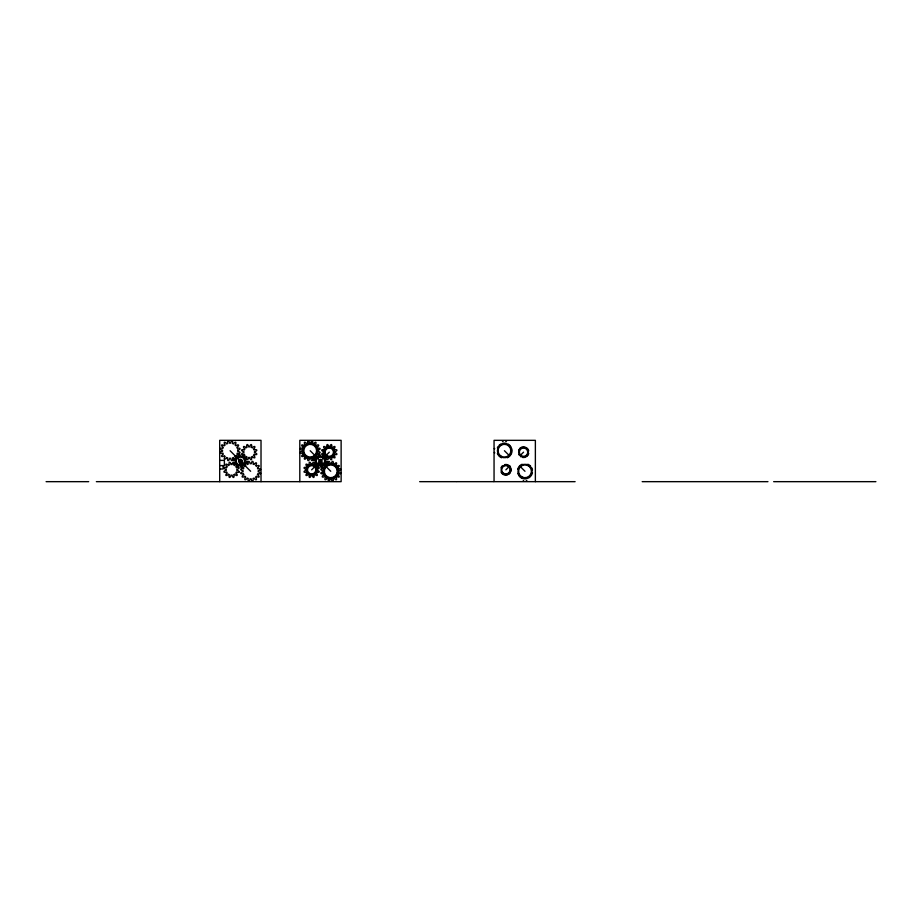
<?xml version="1.0" encoding="UTF-8"?>
<svg xmlns="http://www.w3.org/2000/svg" width="922" height="922" viewBox="0 0 922 922"><rect width="100%" height="100%" fill="white"/><g stroke="black" fill="none" stroke-linecap="round" stroke-linejoin="round"><path stroke-width="1.38" d="M338.316 471.88A3.596 3.596 0 0 1 340.714 473.009L340.679 473.217M311.648 469.828L329.304 452.172M505.878 469.828L509.808 465.898M520.596 455.111L523.546 452.172M307.833 443.505A3.596 3.596 0 0 1 307.948 440.854L308.49 440.751A3.596 3.596 0 0 1 309.608 443.148M331.309 478.852A3.596 3.596 0 0 0 332.439 481.261L332.969 481.146A3.596 3.596 0 0 0 333.096 478.495M526.739 481.249L527.211 481.146A10.119 10.119 0 0 1 526.681 481.261A3.596 3.596 0 0 1 526.232 480.754M502.721 440.751L502.26 440.843A10.119 10.119 0 0 1 502.721 440.751A3.596 3.596 0 0 1 503.17 441.258M332.439 481.261L332.508 481.249A10.119 10.119 0 0 0 332.969 481.146M219.701 460.401L224.38 460.401L224.38 465.598L219.701 465.598M238.568 461L242.152 461A1.786 1.786 0 0 1 239.466 462.544A1.786 1.786 0 0 1 239.466 459.456A1.786 1.786 0 0 1 242.152 461M219.701 469.01L223.112 469.01L223.112 465.598M46.1 481.664L88.696 481.664M96.361 481.664L341.128 481.664L341.128 440.336L299.811 440.336L299.811 481.664M419.66 481.664L456.459 481.664M456.932 481.664L493.731 481.664M575.109 481.664L494.054 481.664L494.054 440.336L535.371 440.336L535.371 481.664M642.185 481.664L767.957 481.664M773.662 481.664L875.9 481.664M506.132 440.751L506.674 440.854A10.119 10.119 0 0 0 506.132 440.751A3.596 3.596 0 0 0 505.694 441.258M310.772 443.148A3.596 3.596 0 0 1 311.89 440.751L312.431 440.854A3.596 3.596 0 0 1 312.546 443.505M523.27 481.249L522.866 481.169A10.119 10.119 0 0 0 523.27 481.249A3.596 3.596 0 0 0 523.708 480.742M330.157 478.841A3.596 3.596 0 0 1 329.027 481.249L328.497 481.146A3.596 3.596 0 0 1 328.382 478.483M504.426 450.72L509.324 455.618M520.1 466.382L524.987 471.28M310.184 450.72L330.756 471.28M230.074 450.72L250.646 471.28M340.679 469.333L340.725 469.598A3.596 3.596 0 0 1 338.316 470.727M261.018 481.664L261.018 440.336L219.701 440.336L219.701 481.664M313.757 464.93A2.697 2.697 0 0 0 313.883 462.291A7.872 7.872 0 0 0 313.48 462.176A2.697 2.697 0 0 0 312.27 464.527M311.025 464.527A2.697 2.697 0 0 0 309.815 462.176A7.872 7.872 0 0 0 309.4 462.291A2.697 2.697 0 0 0 309.527 464.93M308.455 465.552A2.697 2.697 0 0 0 306.231 464.123A7.872 7.872 0 0 0 305.931 464.411A2.697 2.697 0 0 0 307.36 466.636M306.738 467.719A2.697 2.697 0 0 0 304.099 467.592A7.872 7.872 0 0 0 303.995 467.996A2.697 2.697 0 0 0 306.346 469.206M306.346 470.451A2.697 2.697 0 0 0 303.995 471.661A7.872 7.872 0 0 0 304.099 472.064A2.697 2.697 0 0 0 306.738 471.937M307.36 473.021A2.697 2.697 0 0 0 305.931 475.245A7.872 7.872 0 0 0 306.231 475.533A2.697 2.697 0 0 0 308.455 474.104M309.527 474.726A2.697 2.697 0 0 0 309.4 477.365A7.872 7.872 0 0 0 309.815 477.481A2.697 2.697 0 0 0 311.025 475.13M312.27 475.13A2.697 2.697 0 0 0 313.48 477.481A7.872 7.872 0 0 0 313.883 477.365A2.697 2.697 0 0 0 313.757 474.726M314.828 474.104A2.697 2.697 0 0 0 317.053 475.533A7.872 7.872 0 0 0 317.352 475.245A2.697 2.697 0 0 0 315.923 473.021M316.546 471.937A2.697 2.697 0 0 0 319.185 472.064A7.872 7.872 0 0 0 319.289 471.661A2.697 2.697 0 0 0 316.949 470.451M316.949 469.206A2.697 2.697 0 0 0 319.289 467.996A7.872 7.872 0 0 0 319.185 467.592A2.697 2.697 0 0 0 316.546 467.719M315.923 466.636A2.697 2.697 0 0 0 317.352 464.411A7.872 7.872 0 0 0 317.053 464.123A2.697 2.697 0 0 0 314.828 465.552M331.424 447.274A2.697 2.697 0 0 0 331.551 444.635A7.872 7.872 0 0 0 331.148 444.519A2.697 2.697 0 0 0 329.926 446.87M328.681 446.87A2.697 2.697 0 0 0 327.483 444.519A7.872 7.872 0 0 0 327.068 444.623A2.697 2.697 0 0 0 327.195 447.262M326.123 447.885A2.697 2.697 0 0 0 323.899 446.455A7.872 7.872 0 0 0 323.599 446.755A2.697 2.697 0 0 0 325.028 448.979M324.406 450.051A2.697 2.697 0 0 0 321.766 449.924A7.872 7.872 0 0 0 321.651 450.328A2.697 2.697 0 0 0 324.002 451.538M324.002 452.783A2.697 2.697 0 0 0 321.651 453.993A7.872 7.872 0 0 0 321.755 454.396A2.697 2.697 0 0 0 324.394 454.281M325.017 455.353A2.697 2.697 0 0 0 323.587 457.577A7.872 7.872 0 0 0 323.887 457.877A2.697 2.697 0 0 0 326.111 456.448M327.183 457.07A2.697 2.697 0 0 0 327.056 459.709A7.872 7.872 0 0 0 327.46 459.813A2.697 2.697 0 0 0 328.67 457.473M329.915 457.473A2.697 2.697 0 0 0 331.125 459.824A7.872 7.872 0 0 0 331.528 459.709A2.697 2.697 0 0 0 331.413 457.07M332.485 456.459A2.697 2.697 0 0 0 334.709 457.888A7.872 7.872 0 0 0 335.009 457.589A2.697 2.697 0 0 0 333.58 455.364M334.202 454.292A2.697 2.697 0 0 0 336.841 454.419A7.872 7.872 0 0 0 336.945 454.016A2.697 2.697 0 0 0 334.605 452.794M334.605 451.55A2.697 2.697 0 0 0 336.956 450.351A7.872 7.872 0 0 0 336.841 449.936A2.697 2.697 0 0 0 334.202 450.063M333.591 448.991A2.697 2.697 0 0 0 335.02 446.767A7.872 7.872 0 0 0 334.721 446.467A2.697 2.697 0 0 0 332.496 447.896M317.756 450.143A3.596 3.596 0 0 0 320.153 449.014A10.119 10.119 0 0 0 320.049 448.472A3.596 3.596 0 0 0 317.399 448.357M307.948 440.854A10.119 10.119 0 0 1 308.49 440.751M311.89 440.751A10.119 10.119 0 0 1 312.431 440.854M316.961 447.285A3.596 3.596 0 0 0 318.747 445.326A10.119 10.119 0 0 0 318.447 444.877A3.596 3.596 0 0 0 315.946 445.775M315.128 444.957A3.596 3.596 0 0 0 316.039 442.456A10.119 10.119 0 0 0 315.578 442.157A3.596 3.596 0 0 0 313.618 443.955M306.761 443.955A3.596 3.596 0 0 0 304.802 442.157A10.119 10.119 0 0 0 304.341 442.456A3.596 3.596 0 0 0 305.251 444.957M304.433 445.775A3.596 3.596 0 0 0 301.932 444.877A10.119 10.119 0 0 0 301.632 445.326A3.596 3.596 0 0 0 303.419 447.285M302.981 448.357A3.596 3.596 0 0 0 300.33 448.472A10.119 10.119 0 0 0 300.226 449.014A3.596 3.596 0 0 0 302.623 450.143M302.623 451.296A3.596 3.596 0 0 0 300.226 452.425A10.119 10.119 0 0 0 300.33 452.956A3.596 3.596 0 0 0 302.981 453.071M303.419 454.143A3.596 3.596 0 0 0 301.632 456.102A10.119 10.119 0 0 0 301.932 456.563A3.596 3.596 0 0 0 304.433 455.652M305.251 456.471A3.596 3.596 0 0 0 304.341 458.972A10.119 10.119 0 0 0 304.802 459.271A3.596 3.596 0 0 0 306.761 457.485M307.833 457.923A3.596 3.596 0 0 0 307.948 460.574A10.119 10.119 0 0 0 308.49 460.689A3.596 3.596 0 0 0 309.608 458.28M310.772 458.28A3.596 3.596 0 0 0 311.89 460.689A10.119 10.119 0 0 0 312.431 460.574A3.596 3.596 0 0 0 312.546 457.923M313.618 457.485A3.596 3.596 0 0 0 315.578 459.271A10.119 10.119 0 0 0 316.039 458.972A3.596 3.596 0 0 0 315.128 456.471M315.946 455.652A3.596 3.596 0 0 0 318.447 456.563A10.119 10.119 0 0 0 318.747 456.102A3.596 3.596 0 0 0 316.961 454.143M317.399 453.071A3.596 3.596 0 0 0 320.049 452.956A10.119 10.119 0 0 0 320.153 452.425A3.596 3.596 0 0 0 317.756 451.296M340.714 473.009A10.119 10.119 0 0 1 340.61 473.539A3.596 3.596 0 0 1 337.959 473.654M329.027 481.249A10.119 10.119 0 0 1 328.497 481.146M340.725 469.598A10.119 10.119 0 0 0 340.621 469.068A3.596 3.596 0 0 0 337.971 468.941M334.167 478.057A3.596 3.596 0 0 0 336.127 479.855A10.119 10.119 0 0 0 336.576 479.555A3.596 3.596 0 0 0 335.677 477.054M336.495 476.236A3.596 3.596 0 0 0 338.996 477.147A10.119 10.119 0 0 0 339.296 476.697A3.596 3.596 0 0 0 337.51 474.726M337.521 467.869A3.596 3.596 0 0 0 339.319 465.91A10.119 10.119 0 0 0 339.019 465.46A3.596 3.596 0 0 0 336.518 466.359M335.7 465.541A3.596 3.596 0 0 0 336.611 463.04A10.119 10.119 0 0 0 336.161 462.74A3.596 3.596 0 0 0 334.19 464.527M333.13 464.077A3.596 3.596 0 0 0 333.015 461.426A10.119 10.119 0 0 0 332.473 461.323A3.596 3.596 0 0 0 331.344 463.72M330.191 463.72A3.596 3.596 0 0 0 329.073 461.311A10.119 10.119 0 0 0 328.532 461.415A3.596 3.596 0 0 0 328.405 464.066M327.333 464.515A3.596 3.596 0 0 0 325.385 462.717A10.119 10.119 0 0 0 324.924 463.017A3.596 3.596 0 0 0 325.823 465.518M325.005 466.336A3.596 3.596 0 0 0 322.516 465.426A10.119 10.119 0 0 0 322.204 465.875A3.596 3.596 0 0 0 323.991 467.846M323.553 468.906A3.596 3.596 0 0 0 320.891 469.021A10.119 10.119 0 0 0 320.787 469.563A3.596 3.596 0 0 0 323.196 470.693M323.184 471.845A3.596 3.596 0 0 0 320.775 472.963A10.119 10.119 0 0 0 320.891 473.505A3.596 3.596 0 0 0 323.541 473.631M323.979 474.703A3.596 3.596 0 0 0 322.181 476.651A10.119 10.119 0 0 0 322.481 477.112A3.596 3.596 0 0 0 324.982 476.213M325.8 477.031A3.596 3.596 0 0 0 324.89 479.521A10.119 10.119 0 0 0 325.339 479.832A3.596 3.596 0 0 0 327.31 478.045M324.682 461.035A4.218 4.218 0 0 1 318.332 464.63A4.218 4.218 0 0 1 318.401 457.335A4.218 4.218 0 0 1 324.682 461.035A2.247 2.247 0 0 1 327.16 461.876M319.196 465.011A2.247 2.247 0 0 1 317.571 467.085M321.409 467.673A2.247 2.247 0 0 1 320.487 465.218M321.801 464.999A2.247 2.247 0 0 1 321.709 467.627M325.155 465.852A2.247 2.247 0 0 1 322.965 464.4M323.899 463.455A2.247 2.247 0 0 1 325.362 465.633M327.114 462.176A2.247 2.247 0 0 1 324.486 462.291M326.538 458.038A2.247 2.247 0 0 1 324.475 459.686M323.864 458.499A2.247 2.247 0 0 1 326.4 457.773M323.634 455.042A2.247 2.247 0 0 1 322.93 457.577M321.755 456.989A2.247 2.247 0 0 1 323.368 454.915M319.531 454.327A2.247 2.247 0 0 1 320.453 456.782M319.15 457.001A2.247 2.247 0 0 1 319.243 454.373M315.785 456.148A2.247 2.247 0 0 1 317.986 457.6M317.053 458.545A2.247 2.247 0 0 1 315.578 456.355M313.837 459.824A2.247 2.247 0 0 1 316.465 459.709M316.258 461.023A2.247 2.247 0 0 1 313.791 460.124M314.414 463.95A2.247 2.247 0 0 1 316.465 462.314M317.076 463.489A2.247 2.247 0 0 1 314.552 464.215M317.306 466.947A2.247 2.247 0 0 1 318.009 464.423M244.572 461.035A4.218 4.218 0 0 1 238.222 464.63A4.218 4.218 0 0 1 238.279 457.335A4.218 4.218 0 0 1 244.572 461.035A2.247 2.247 0 0 1 247.05 461.876M239.075 465.011A2.247 2.247 0 0 1 237.461 467.085M241.299 467.673A2.247 2.247 0 0 1 240.377 465.218M241.679 464.999A2.247 2.247 0 0 1 241.599 467.627M245.045 465.852A2.247 2.247 0 0 1 242.855 464.4M243.788 463.455A2.247 2.247 0 0 1 245.252 465.633M247.004 462.176A2.247 2.247 0 0 1 244.376 462.291M246.416 458.038A2.247 2.247 0 0 1 244.365 459.686M243.754 458.499A2.247 2.247 0 0 1 246.289 457.773M243.523 455.042A2.247 2.247 0 0 1 242.82 457.577M241.645 456.989A2.247 2.247 0 0 1 243.258 454.915M239.42 454.327A2.247 2.247 0 0 1 240.342 456.782M239.04 457.001A2.247 2.247 0 0 1 239.132 454.373M235.675 456.148A2.247 2.247 0 0 1 237.876 457.6M236.942 458.545A2.247 2.247 0 0 1 235.467 456.355M233.727 459.824A2.247 2.247 0 0 1 236.343 459.709M236.147 461.023A2.247 2.247 0 0 1 233.681 460.124M234.303 463.95A2.247 2.247 0 0 1 236.355 462.314M236.966 463.489A2.247 2.247 0 0 1 234.442 464.215M237.196 466.947A2.247 2.247 0 0 1 237.899 464.423M532.455 472.663A7.583 7.583 0 0 1 532.04 474.081M531.648 474.922A7.583 7.583 0 0 1 530.876 476.063M530.357 476.651A7.583 7.583 0 0 1 528.479 478.022M527.084 478.576A7.583 7.583 0 0 1 522.198 478.334M521.506 478.022A7.583 7.583 0 0 1 519.628 476.651M519.109 476.063A7.583 7.583 0 0 1 518.648 475.429M517.945 474.081A7.583 7.583 0 0 1 517.703 473.366M517.703 469.194A7.583 7.583 0 0 1 518.256 467.8M518.648 467.131A7.583 7.583 0 0 1 520.838 464.93M521.506 464.55A7.583 7.583 0 0 1 522.198 464.227M527.787 464.227A7.583 7.583 0 0 1 528.479 464.55M529.147 464.93A7.583 7.583 0 0 1 529.77 465.391M530.357 465.921A7.583 7.583 0 0 1 530.726 466.313M531.729 467.8A7.583 7.583 0 0 1 532.455 469.909M510.926 468.088A5.336 5.336 0 0 1 510.949 471.522M510.223 472.94A5.336 5.336 0 0 1 509.878 473.366M509.486 473.77A5.336 5.336 0 0 1 508.61 474.415M507.63 474.876A5.336 5.336 0 0 1 503.7 474.703M503.228 474.461A5.336 5.336 0 0 1 501.038 472.064M501.015 467.65A5.336 5.336 0 0 1 501.257 467.166M501.891 466.29A5.336 5.336 0 0 1 502.283 465.887M504.645 464.642A5.336 5.336 0 0 1 507.573 464.769M508.31 465.08A5.336 5.336 0 0 1 509.428 465.841M509.82 466.221A5.336 5.336 0 0 1 510.477 467.108M528.744 453.37A5.336 5.336 0 0 1 528.168 454.823M527.88 455.284A5.336 5.336 0 0 1 527.142 456.102M526.716 456.459A5.336 5.336 0 0 1 526.266 456.759M525.286 457.208A5.336 5.336 0 0 1 522.336 457.37M520.884 456.793A5.336 5.336 0 0 1 520.423 456.505M518.948 454.892A5.336 5.336 0 0 1 518.694 454.408M518.671 449.994A5.336 5.336 0 0 1 518.913 449.51M519.547 448.622A5.336 5.336 0 0 1 520.815 447.573M521.299 447.32A5.336 5.336 0 0 1 525.229 447.112M526.197 447.539A5.336 5.336 0 0 1 527.084 448.173M527.476 448.565A5.336 5.336 0 0 1 527.833 448.991M528.133 449.452A5.336 5.336 0 0 1 528.732 450.927M511.722 448.634A7.583 7.583 0 0 1 511.48 453.509M511.261 454.016A7.583 7.583 0 0 1 510.776 454.869M510.315 455.503A7.583 7.583 0 0 1 509.797 456.079M509.209 456.609A7.583 7.583 0 0 1 507.227 457.773M501.637 457.773A7.583 7.583 0 0 1 498.537 455.503M498.076 454.869A7.583 7.583 0 0 1 497.373 453.509M497.373 447.919A7.583 7.583 0 0 1 498.076 446.571M499.067 445.349A7.583 7.583 0 0 1 499.643 444.83M500.277 444.369A7.583 7.583 0 0 1 500.946 443.978M502.34 443.424A7.583 7.583 0 0 1 506.512 443.424M507.918 443.978A7.583 7.583 0 0 1 508.575 444.369M509.209 444.83A7.583 7.583 0 0 1 510.315 445.937M510.776 446.571A7.583 7.583 0 0 1 511.168 447.228M319.934 459.698L318.689 461.092L320.602 462.775L322.251 460.908L320.971 460.493L320.706 459.283L319.934 459.663M494.469 448.945L494.457 449.014A10.119 10.119 0 0 1 494.572 448.472L494.48 448.876M241.184 460.251L239.536 460.251L239.536 463.639L241.184 463.639L241.184 460.251M321.294 460.251L319.646 460.251L319.646 463.639L321.294 463.639L321.294 460.251M494.572 452.956L494.457 452.425A10.119 10.119 0 0 0 494.572 452.956M520.849 456.102A4.76 4.76 0 0 0 528.271 452.518A4.76 4.76 0 0 0 521.46 447.885A4.76 4.76 0 0 0 520.849 456.102M500.923 456.782A7.007 7.007 0 0 0 511.433 450.72A7.007 7.007 0 0 0 500.923 444.646A7.007 7.007 0 0 0 500.923 456.782M503.343 473.862A4.76 4.76 0 0 0 510.627 469.99A4.76 4.76 0 0 0 503.631 465.622A4.76 4.76 0 0 0 503.343 473.862M521.483 477.354A7.007 7.007 0 0 0 531.994 471.28A7.007 7.007 0 0 0 521.483 465.218A7.007 7.007 0 0 0 521.483 477.354M327.552 476.847A6.431 6.431 0 0 0 337.198 471.28A6.431 6.431 0 0 0 327.552 465.714A6.431 6.431 0 0 0 327.552 476.847M309.492 473.412A4.184 4.184 0 0 0 315.82 469.897A4.184 4.184 0 0 0 309.608 466.175A4.184 4.184 0 0 0 309.492 473.412M327.01 455.664A4.184 4.184 0 0 0 333.476 452.402A4.184 4.184 0 0 0 327.414 448.438A4.184 4.184 0 0 0 327.01 455.664M306.98 456.286A6.431 6.431 0 0 0 316.615 450.72A6.431 6.431 0 0 0 306.98 445.153A6.431 6.431 0 0 0 306.98 456.286M306.692 456.782A7.007 7.007 0 0 0 317.191 450.72A7.007 7.007 0 0 0 306.692 444.646A7.007 7.007 0 0 0 306.692 456.782M326.676 456.148A4.76 4.76 0 0 0 334.041 452.437A4.76 4.76 0 0 0 327.137 447.919A4.76 4.76 0 0 0 326.676 456.148M327.252 477.354A7.007 7.007 0 0 0 337.763 471.28A7.007 7.007 0 0 0 327.252 465.218A7.007 7.007 0 0 0 327.252 477.354M309.181 473.908A4.76 4.76 0 0 0 316.384 469.909A4.76 4.76 0 0 0 309.319 465.668A4.76 4.76 0 0 0 309.181 473.908M326.446 456.678A5.336 5.336 0 0 0 334.64 452.379A5.336 5.336 0 0 0 326.826 447.447A5.336 5.336 0 0 0 326.446 456.678M326.964 477.85A7.583 7.583 0 0 0 338.339 471.28A7.583 7.583 0 0 0 326.964 464.711A7.583 7.583 0 0 0 326.964 477.85M308.801 474.346A5.336 5.336 0 0 0 316.972 470.036A5.336 5.336 0 0 0 309.158 465.103A5.336 5.336 0 0 0 308.801 474.346M306.392 457.289A7.583 7.583 0 0 0 317.779 450.72A7.583 7.583 0 0 0 306.392 444.15A7.583 7.583 0 0 0 306.392 457.289M237.645 450.143A3.596 3.596 0 0 0 240.043 449.014A10.119 10.119 0 0 0 239.939 448.472A3.596 3.596 0 0 0 237.288 448.357A7.583 7.583 0 0 0 236.85 447.285A3.596 3.596 0 0 0 238.637 445.326A10.119 10.119 0 0 0 238.337 444.877A3.596 3.596 0 0 0 235.836 445.775A7.583 7.583 0 0 0 235.018 444.957A3.596 3.596 0 0 0 235.917 442.456A10.119 10.119 0 0 0 235.467 442.157A3.596 3.596 0 0 0 233.508 443.955A7.583 7.583 0 0 0 232.436 443.505A3.596 3.596 0 0 0 232.321 440.854A10.119 10.119 0 0 0 231.779 440.751A3.596 3.596 0 0 0 230.661 443.148A7.583 7.583 0 0 0 229.497 443.148A3.596 3.596 0 0 0 228.379 440.751A10.119 10.119 0 0 0 227.838 440.854A3.596 3.596 0 0 0 227.722 443.505A7.583 7.583 0 0 0 226.651 443.955A3.596 3.596 0 0 0 224.691 442.157A10.119 10.119 0 0 0 224.23 442.456A3.596 3.596 0 0 0 225.141 444.957A7.583 7.583 0 0 0 224.323 445.775A3.596 3.596 0 0 0 221.822 444.877A10.119 10.119 0 0 0 221.522 445.326A3.596 3.596 0 0 0 223.308 447.285A7.583 7.583 0 0 0 222.87 448.357A3.596 3.596 0 0 0 220.22 448.472A10.119 10.119 0 0 0 220.104 449.014A3.596 3.596 0 0 0 222.513 450.143A7.583 7.583 0 0 0 222.513 451.296A3.596 3.596 0 0 0 220.104 452.425A10.119 10.119 0 0 0 220.22 452.956A3.596 3.596 0 0 0 222.87 453.071A7.583 7.583 0 0 0 223.308 454.143A3.596 3.596 0 0 0 221.522 456.102A10.119 10.119 0 0 0 221.822 456.563A3.596 3.596 0 0 0 224.323 455.652A7.583 7.583 0 0 0 225.141 456.471A3.596 3.596 0 0 0 224.23 458.972A10.119 10.119 0 0 0 224.691 459.271A3.596 3.596 0 0 0 226.651 457.485A7.583 7.583 0 0 0 227.722 457.923A3.596 3.596 0 0 0 227.838 460.574A10.119 10.119 0 0 0 228.368 460.689A3.596 3.596 0 0 0 229.497 458.28A7.583 7.583 0 0 0 230.661 458.28A3.596 3.596 0 0 0 231.779 460.689A10.119 10.119 0 0 0 232.321 460.574A3.596 3.596 0 0 0 232.436 457.923A7.583 7.583 0 0 0 233.508 457.485A3.596 3.596 0 0 0 235.467 459.271A10.119 10.119 0 0 0 235.917 458.972A3.596 3.596 0 0 0 235.018 456.471A7.583 7.583 0 0 0 235.836 455.652A3.596 3.596 0 0 0 238.337 456.563A10.119 10.119 0 0 0 238.637 456.102A3.596 3.596 0 0 0 236.85 454.143A7.583 7.583 0 0 0 237.288 453.071A3.596 3.596 0 0 0 239.939 452.956A10.119 10.119 0 0 0 240.043 452.425A3.596 3.596 0 0 0 237.645 451.296A7.583 7.583 0 0 0 237.645 450.143M251.314 447.274A2.697 2.697 0 0 0 251.441 444.635A7.872 7.872 0 0 0 251.038 444.519A2.697 2.697 0 0 0 249.816 446.87A5.336 5.336 0 0 0 248.571 446.87A2.697 2.697 0 0 0 247.373 444.519A7.872 7.872 0 0 0 246.958 444.623A2.697 2.697 0 0 0 247.084 447.262A5.336 5.336 0 0 0 246.013 447.885A2.697 2.697 0 0 0 243.788 446.455A7.872 7.872 0 0 0 243.489 446.755A2.697 2.697 0 0 0 244.918 448.979A5.336 5.336 0 0 0 244.295 450.051A2.697 2.697 0 0 0 241.656 449.924A7.872 7.872 0 0 0 241.541 450.328A2.697 2.697 0 0 0 243.892 451.538A5.336 5.336 0 0 0 243.892 452.783A2.697 2.697 0 0 0 241.541 453.993A7.872 7.872 0 0 0 241.645 454.396A2.697 2.697 0 0 0 244.284 454.281A5.336 5.336 0 0 0 244.906 455.353A2.697 2.697 0 0 0 243.477 457.577A7.872 7.872 0 0 0 243.777 457.877A2.697 2.697 0 0 0 246.001 456.448A5.336 5.336 0 0 0 247.073 457.07A2.697 2.697 0 0 0 246.946 459.709A7.872 7.872 0 0 0 247.35 459.813A2.697 2.697 0 0 0 248.56 457.473A5.336 5.336 0 0 0 249.804 457.473A2.697 2.697 0 0 0 251.015 459.824A7.872 7.872 0 0 0 251.418 459.709A2.697 2.697 0 0 0 251.291 457.07A5.336 5.336 0 0 0 252.374 456.459A2.697 2.697 0 0 0 254.599 457.888A7.872 7.872 0 0 0 254.887 457.589A2.697 2.697 0 0 0 253.469 455.364A5.336 5.336 0 0 0 254.092 454.292A2.697 2.697 0 0 0 256.731 454.419A7.872 7.872 0 0 0 256.835 454.016A2.697 2.697 0 0 0 254.495 452.794A5.336 5.336 0 0 0 254.495 451.55A2.697 2.697 0 0 0 256.846 450.351A7.872 7.872 0 0 0 256.731 449.936A2.697 2.697 0 0 0 254.092 450.063A5.336 5.336 0 0 0 253.469 448.991A2.697 2.697 0 0 0 254.91 446.767A7.872 7.872 0 0 0 254.61 446.467A2.697 2.697 0 0 0 252.386 447.896A5.336 5.336 0 0 0 251.314 447.274M239.075 472.064A7.872 7.872 0 0 0 239.178 471.661A2.697 2.697 0 0 0 236.839 470.451A5.336 5.336 0 0 0 236.839 469.206A2.697 2.697 0 0 0 239.178 467.996A7.872 7.872 0 0 0 239.075 467.592A2.697 2.697 0 0 0 236.435 467.719A5.336 5.336 0 0 0 235.813 466.636A2.697 2.697 0 0 0 237.242 464.411A7.872 7.872 0 0 0 236.942 464.123A2.697 2.697 0 0 0 234.718 465.552A5.336 5.336 0 0 0 233.646 464.93A2.697 2.697 0 0 0 233.773 462.291A7.872 7.872 0 0 0 233.37 462.176A2.697 2.697 0 0 0 232.148 464.527A5.336 5.336 0 0 0 230.915 464.527A2.697 2.697 0 0 0 229.705 462.176A7.872 7.872 0 0 0 229.29 462.291A2.697 2.697 0 0 0 229.417 464.93A5.336 5.336 0 0 0 228.345 465.552A2.697 2.697 0 0 0 226.12 464.123A7.872 7.872 0 0 0 225.821 464.411A2.697 2.697 0 0 0 227.25 466.636A5.336 5.336 0 0 0 226.628 467.719A2.697 2.697 0 0 0 223.988 467.592A7.872 7.872 0 0 0 223.885 467.996A2.697 2.697 0 0 0 226.236 469.206A5.336 5.336 0 0 0 226.236 470.451A2.697 2.697 0 0 0 223.885 471.661A7.872 7.872 0 0 0 223.988 472.064A2.697 2.697 0 0 0 226.628 471.937A5.336 5.336 0 0 0 227.25 473.021A2.697 2.697 0 0 0 225.821 475.245A7.872 7.872 0 0 0 226.12 475.533A2.697 2.697 0 0 0 228.345 474.104A5.336 5.336 0 0 0 229.417 474.726A2.697 2.697 0 0 0 229.29 477.365A7.872 7.872 0 0 0 229.705 477.481A2.697 2.697 0 0 0 230.915 475.13A5.336 5.336 0 0 0 232.148 475.13A2.697 2.697 0 0 0 233.37 477.481A7.872 7.872 0 0 0 233.773 477.365A2.697 2.697 0 0 0 233.646 474.726A5.336 5.336 0 0 0 234.718 474.104A2.697 2.697 0 0 0 236.942 475.533A7.872 7.872 0 0 0 237.242 475.245A2.697 2.697 0 0 0 235.813 473.021A5.336 5.336 0 0 0 236.435 471.937A2.697 2.697 0 0 0 239.075 472.064M260.5 473.539A10.119 10.119 0 0 0 260.603 473.009A3.596 3.596 0 0 0 258.206 471.88A7.583 7.583 0 0 0 258.206 470.727A3.596 3.596 0 0 0 260.615 469.598A10.119 10.119 0 0 0 260.511 469.068A3.596 3.596 0 0 0 257.86 468.941A7.583 7.583 0 0 0 257.411 467.869A3.596 3.596 0 0 0 259.209 465.91A10.119 10.119 0 0 0 258.909 465.46A3.596 3.596 0 0 0 256.408 466.359A7.583 7.583 0 0 0 255.59 465.541A3.596 3.596 0 0 0 256.5 463.04A10.119 10.119 0 0 0 256.051 462.74A3.596 3.596 0 0 0 254.08 464.527A7.583 7.583 0 0 0 253.02 464.077A3.596 3.596 0 0 0 252.905 461.426A10.119 10.119 0 0 0 252.363 461.323A3.596 3.596 0 0 0 251.233 463.72A7.583 7.583 0 0 0 250.081 463.72A3.596 3.596 0 0 0 248.963 461.311A10.119 10.119 0 0 0 248.421 461.415A3.596 3.596 0 0 0 248.295 464.066A7.583 7.583 0 0 0 247.223 464.515A3.596 3.596 0 0 0 245.275 462.717A10.119 10.119 0 0 0 244.814 463.017A3.596 3.596 0 0 0 245.713 465.518A7.583 7.583 0 0 0 244.895 466.336A3.596 3.596 0 0 0 242.394 465.426A10.119 10.119 0 0 0 242.094 465.875A3.596 3.596 0 0 0 243.881 467.846A7.583 7.583 0 0 0 243.443 468.906A3.596 3.596 0 0 0 240.78 469.021A10.119 10.119 0 0 0 240.677 469.563A3.596 3.596 0 0 0 243.085 470.693A7.583 7.583 0 0 0 243.074 471.845A3.596 3.596 0 0 0 240.665 472.963A10.119 10.119 0 0 0 240.769 473.505A3.596 3.596 0 0 0 243.431 473.631A7.583 7.583 0 0 0 243.869 474.703A3.596 3.596 0 0 0 242.071 476.651A10.119 10.119 0 0 0 242.371 477.112A3.596 3.596 0 0 0 244.872 476.213A7.583 7.583 0 0 0 245.69 477.031A3.596 3.596 0 0 0 244.779 479.521A10.119 10.119 0 0 0 245.229 479.832A3.596 3.596 0 0 0 247.2 478.045A7.583 7.583 0 0 0 248.26 478.483A3.596 3.596 0 0 0 248.375 481.146A10.119 10.119 0 0 0 248.917 481.249A3.596 3.596 0 0 0 250.046 478.841A7.583 7.583 0 0 0 251.199 478.852A3.596 3.596 0 0 0 252.328 481.261A10.119 10.119 0 0 0 252.859 481.146A3.596 3.596 0 0 0 252.985 478.495A7.583 7.583 0 0 0 254.057 478.057A3.596 3.596 0 0 0 256.016 479.855A10.119 10.119 0 0 0 256.466 479.555A3.596 3.596 0 0 0 255.567 477.054A7.583 7.583 0 0 0 256.385 476.236A3.596 3.596 0 0 0 258.886 477.147A10.119 10.119 0 0 0 259.186 476.697A3.596 3.596 0 0 0 257.399 474.726A7.583 7.583 0 0 0 257.849 473.654A3.596 3.596 0 0 0 260.5 473.539M501.211 456.286A6.431 6.431 0 0 0 510.857 450.72A6.431 6.431 0 0 0 501.211 445.153A6.431 6.431 0 0 0 501.211 456.286M521.794 476.847A6.431 6.431 0 0 0 531.441 471.28A6.431 6.431 0 0 0 521.794 465.714A6.431 6.431 0 0 0 521.794 476.847M503.735 473.412A4.184 4.184 0 0 0 510.062 469.897A4.184 4.184 0 0 0 503.85 466.175A4.184 4.184 0 0 0 503.735 473.412M521.253 455.664A4.184 4.184 0 0 0 527.718 452.402A4.184 4.184 0 0 0 521.656 448.438A4.184 4.184 0 0 0 521.253 455.664"/></g></svg>
